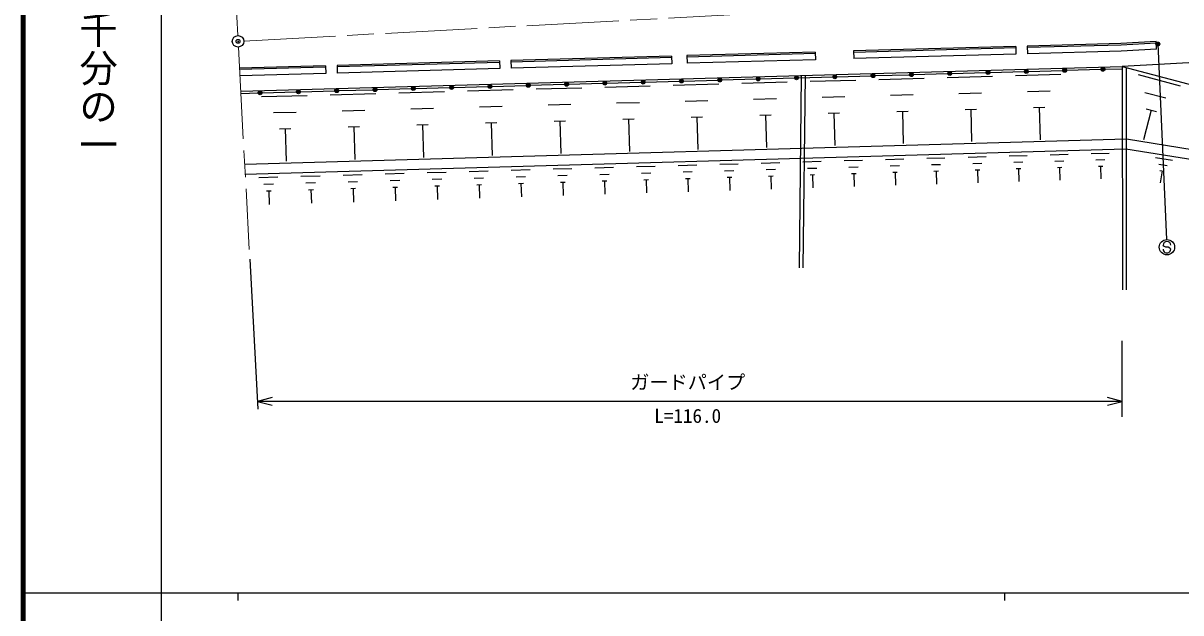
# Model space of a CAD drawing. Units: millimetres, scale not verified. Extents: x 40000 to 680000, y 20000 to 380000.
# Drawn here: x 40000 to 191024, y 202409 to 279338 of the extents above; entities that cross this region are included whole.
import ezdxf
from ezdxf.enums import TextEntityAlignment as Align

# ---------------------------------------------------------------- set-up
doc = ezdxf.new("R2010")
doc.units = ezdxf.units.MM
doc.header["$LTSCALE"] = 1000
doc.header["$PDMODE"] = 32
doc.header["$PDSIZE"] = 500
doc.linetypes.add('CHAIN', pattern=[18.5, 12, -1.5, 3.5, -1.5])
for name, color, linetype, lineweight in [('S-BGD', 7, 'Continuous', 25), ('S-BMK', 2, 'CHAIN', 13), ('S-BMK-SRVR', 3, 'Continuous', 25), ('S-STR-STRC', 7, 'Continuous', 25), ('S-TTL', 2, 'Continuous', 140), ('S-TTL-BAND', 7, 'Continuous', 25)]:
    doc.layers.add(name, color=color, linetype=linetype, lineweight=lineweight)
doc.layers.add('S-OTRS', color=6, linetype='Continuous')
doc.styles.add('@ＭＳ ゴシック', font='')
doc.styles.add('ＭＳ ゴシック', font='')
doc.styles.get('@ＭＳ ゴシック').set_extended_font_data('@MS Gothic')
doc.styles.get('ＭＳ ゴシック').set_extended_font_data('MS Gothic')

msp = doc.modelspace()

# ---------------------------------------------------------------- linework, layer by layer
at = {"layer": 'S-BGD'}
for p, q in [((183216, 276687), (170982, 276345)), ((183224, 276487), (170987, 276145)), ((187787, 276934), (183216, 276687)), ((187798, 276735), (183224, 276487)), ((187841, 275936), (187787, 276934)), ((124574, 275047), (103636, 274461)), ((124574, 275047), (124602, 274047)), ((143339, 275572), (126573, 275103)), ((126573, 275103), (126601, 274103)), ((143345, 275372), (126579, 274903)), ((143339, 275572), (143367, 274572)), ((169482, 276303), (148337, 275712)), ((148337, 275712), (148365, 274712)), ((169488, 276103), (148343, 275512)), ((169510, 275303), (148365, 274712)), ((169482, 276303), (169510, 275303)), ((170982, 276345), (171010, 275345)), ((183256, 275688), (171010, 275345)), ((187841, 275936), (183256, 275688)), ((208341, 275042), (183378, 273691)), ((79455, 273785), (68221, 273471)), ((79460, 273585), (68232, 273271)), ((68383, 270475), (183378, 273691)), ((79455, 273785), (79483, 272785)), ((102137, 274419), (80954, 273827)), ((80954, 273827), (80982, 272827)), ((102143, 274219), (80960, 273627)), ((102165, 273420), (80982, 272827)), ((102137, 274419), (102165, 273420)), ((103636, 274461), (103664, 273462)), ((124580, 274847), (103642, 274261)), ((124602, 274047), (103664, 273462)), ((143367, 274572), (126601, 274103)), ((181113, 273328), (183378, 273391)), ((183378, 273691), (183410, 244530)), ((183878, 273559), (183910, 244530)), ((79483, 272785), (68249, 272471)), ((126135, 271790), (130633, 271916)), ((131133, 271930), (135631, 272056)), ((136131, 272070), (140629, 272196)), ((141129, 272210), (145627, 272335)), ((141510, 272520), (141229, 247425)), ((142010, 272534), (141729, 247419)), ((142685, 271753), (148613, 271919)), ((146127, 272349), (150625, 272475)), ((151125, 272489), (155623, 272615)), ((151614, 272003), (157538, 272168)), ((156123, 272629), (160621, 272755)), ((160539, 272252), (166459, 272418)), ((161121, 272769), (165619, 272895)), ((166119, 272909), (170617, 273034)), ((169460, 272502), (175375, 272667)), ((171117, 273048), (175615, 273174)), ((176115, 273188), (180613, 273314)), ((185473, 272618), (190927, 271172)), ((71156, 270253), (75654, 270378)), ((76154, 270392), (80653, 270518)), ((81152, 270532), (85651, 270658)), ((86150, 270672), (90649, 270798)), ((89014, 270252), (94969, 270418)), ((91148, 270812), (95647, 270938)), ((96146, 270952), (100645, 271077)), ((97971, 270502), (103921, 270669)), ((101145, 271091), (105643, 271217)), ((106143, 271231), (110641, 271357)), ((106922, 270753), (112869, 270919)), ((111141, 271371), (115639, 271497)), ((115870, 271003), (121811, 271169)), ((116139, 271511), (120637, 271637)), ((121137, 271651), (125635, 271776)), ((124812, 271253), (130750, 271419)), ((133751, 271503), (139684, 271669)), ((170998, 270431), (173955, 270513)), ((68392, 270175), (70656, 270239)), ((71088, 269751), (77053, 269917)), ((80054, 270001), (86013, 270168)), ((117414, 268922), (120385, 269006)), ((126356, 269174), (129325, 269257)), ((135293, 269426), (138260, 269509)), ((144226, 269677), (147190, 269760)), ((153154, 269928), (156116, 270011)), ((162078, 270180), (165038, 270262)), ((186320, 270309), (189047, 269586)), ((72639, 267662), (75621, 267746)), ((81603, 267914), (84583, 267998)), ((90563, 268167), (93540, 268250)), ((99518, 268419), (102493, 268502)), ((108468, 268671), (111441, 268754)), ((136094, 267328), (137577, 267369)), ((136836, 267348), (136954, 263111)), ((145026, 267581), (146508, 267622)), ((145767, 267601), (145886, 263367)), ((153954, 267833), (155435, 267875)), ((154695, 267854), (154813, 263623)), ((162877, 268086), (164357, 268128)), ((163617, 268107), (163735, 263879)), ((171796, 268339), (173275, 268380)), ((172535, 268360), (172654, 264134)), ((187167, 267999), (186134, 264103)), ((186485, 268180), (187849, 267818)), ((82408, 265807), (83897, 265849)), ((83152, 265828), (83272, 261571)), ((91366, 266061), (92855, 266102)), ((92111, 266081), (92230, 261828)), ((100321, 266314), (101809, 266356)), ((101065, 266335), (101184, 262085)), ((109271, 266568), (110758, 266609)), ((110014, 266589), (110133, 262341)), ((118216, 266821), (119702, 266863)), ((118959, 266842), (119078, 262598)), ((127158, 267074), (128642, 267116)), ((127900, 267095), (128018, 262854)), ((73444, 265553), (74935, 265595)), ((74190, 265574), (74309, 261314)), ((141704, 261246), (144102, 261315)), ((147105, 261401), (149494, 261469)), ((152497, 261556), (154879, 261624)), ((157882, 261710), (160255, 261778)), ((163258, 261864), (165622, 261932)), ((168625, 262018), (170982, 262086)), ((173985, 262172), (176333, 262239)), ((174596, 261350), (175770, 261384)), ((179336, 262325), (181676, 262392)), ((179945, 261506), (181115, 261540)), ((187730, 261819), (189934, 261461)), ((92721, 259841), (95194, 259912)), ((98197, 259998), (100662, 260069)), ((103665, 260155), (106121, 260225)), ((109124, 260312), (111572, 260382)), ((114575, 260468), (117015, 260538)), ((120017, 260624), (122449, 260694)), ((120650, 259773), (121866, 259808)), ((125452, 260780), (127874, 260849)), ((126082, 259932), (127294, 259967)), ((130877, 260935), (133292, 261005)), ((131506, 260090), (132713, 260125)), ((136295, 261091), (138701, 261160)), ((136921, 260249), (138124, 260283)), ((142328, 260407), (143527, 260441)), ((147727, 260565), (148921, 260599)), ((153117, 260722), (154308, 260756)), ((153439, 259880), (154034, 259897)), ((153737, 259889), (153786, 258188)), ((158499, 260879), (159686, 260913)), ((158820, 260040), (159413, 260057)), ((159117, 260049), (159165, 258354)), ((163873, 261037), (165055, 261070)), ((164193, 260200), (164784, 260217)), ((164488, 260209), (164537, 258520)), ((169239, 261193), (170417, 261227)), ((169557, 260360), (170146, 260377)), ((169852, 260369), (169900, 258685)), ((174914, 260520), (175501, 260537)), ((175207, 260528), (175255, 258851)), ((180262, 260679), (180847, 260696)), ((180554, 260687), (180602, 259016)), ((188153, 260942), (189255, 260763)), ((188301, 260110), (188852, 260021)), ((188577, 260066), (188321, 258491)), ((70733, 259210), (73240, 259282)), ((71385, 258333), (72639, 258369)), ((76243, 259368), (78741, 259440)), ((76893, 258494), (78142, 258530)), ((81744, 259526), (84234, 259598)), ((82392, 258655), (83637, 258690)), ((87237, 259684), (89718, 259755)), ((87883, 258815), (89123, 258851)), ((93365, 258976), (94601, 259011)), ((98839, 259136), (100071, 259171)), ((99172, 258264), (99788, 258282)), ((99480, 258273), (99531, 256513)), ((104304, 259295), (105532, 259331)), ((104636, 258427), (105250, 258444)), ((104943, 258436), (104994, 256681)), ((109761, 259455), (110985, 259490)), ((110092, 258589), (110704, 258607)), ((110398, 258598), (110448, 256850)), ((115210, 259614), (116430, 259649)), ((115540, 258752), (116150, 258769)), ((115845, 258760), (115895, 257018)), ((120979, 258914), (121587, 258931)), ((121283, 258922), (121333, 257186)), ((126410, 259075), (127015, 259093)), ((126713, 259084), (126762, 257353)), ((131832, 259237), (132436, 259254)), ((132134, 259245), (132184, 257521)), ((137246, 259398), (137848, 259415)), ((137547, 259407), (137597, 257688)), ((142652, 259559), (143252, 259576)), ((142952, 259568), (143001, 257855)), ((148050, 259720), (148647, 259737)), ((148349, 259728), (148397, 258021)), ((71724, 257447), (72351, 257465)), ((72038, 257456), (72089, 255665)), ((77231, 257611), (77855, 257629)), ((77543, 257620), (77594, 255835)), ((82729, 257774), (83351, 257792)), ((83040, 257783), (83091, 256005)), ((88218, 257938), (88839, 257956)), ((88528, 257947), (88579, 256174)), ((93699, 258101), (94318, 258119)), ((94008, 258110), (94059, 256344))]:
    msp.add_line(p, q, dxfattribs=at)
for points in [[(183378, 273691), (192779, 271198), (200707, 268666), (210259, 262747), (230355, 248873)], [(68898, 260958), (183937, 264258), (194353, 262567), (201683, 258705), (226338, 243383)], [(68935, 259659), (183851, 262955), (193935, 261318), (201036, 257577), (225651, 242279)]]:
    msp.add_lwpolyline(points, dxfattribs=at)
for centre, radius in [((175865, 273181), 250), ((175865, 273181), 200), ((180863, 273321), 250), ((180863, 273321), 200), ((180863, 273321), 150), ((180863, 273321), 100), ((120887, 271644), 250), ((120887, 271644), 200), ((125885, 271783), 250), ((125885, 271783), 200), ((125885, 271783), 150), ((125885, 271783), 100), ((130883, 271923), 250), ((130883, 271923), 200), ((130883, 271923), 150), ((130883, 271923), 100), ((135881, 272063), 250), ((135881, 272063), 200), ((135881, 272063), 150), ((135881, 272063), 100), ((140879, 272203), 250), ((140879, 272203), 200), ((140879, 272203), 150), ((140879, 272203), 100), ((145877, 272342), 250), ((145877, 272342), 200), ((145877, 272342), 150), ((145877, 272342), 100), ((150875, 272482), 250), ((150875, 272482), 200), ((150875, 272482), 150), ((150875, 272482), 100), ((155873, 272622), 250), ((155873, 272622), 200), ((155873, 272622), 150), ((155873, 272622), 100), ((160871, 272762), 250), ((160871, 272762), 200), ((160871, 272762), 150), ((160871, 272762), 100), ((165869, 272902), 250), ((165869, 272902), 200), ((165869, 272902), 150), ((165869, 272902), 100), ((170867, 273041), 250), ((170867, 273041), 200), ((170867, 273041), 150), ((170867, 273041), 100), ((175865, 273181), 150), ((175865, 273181), 100), ((70906, 270246), 250), ((70906, 270246), 200), ((70906, 270246), 150), ((70906, 270246), 100), ((75904, 270385), 250), ((75904, 270385), 200), ((75904, 270385), 150), ((75904, 270385), 100), ((80902, 270525), 250), ((80902, 270525), 200), ((80902, 270525), 150), ((80902, 270525), 100), ((85900, 270665), 250), ((85900, 270665), 200), ((85900, 270665), 150), ((85900, 270665), 100), ((90899, 270805), 250), ((90899, 270805), 200), ((90899, 270805), 150), ((90899, 270805), 100), ((95897, 270945), 250), ((95897, 270945), 200), ((95897, 270945), 150), ((95897, 270945), 100), ((100895, 271084), 250), ((100895, 271084), 200), ((100895, 271084), 150), ((100895, 271084), 100), ((105893, 271224), 250), ((105893, 271224), 200), ((105893, 271224), 150), ((105893, 271224), 100), ((110891, 271364), 250), ((110891, 271364), 200), ((110891, 271364), 150), ((110891, 271364), 100), ((115889, 271504), 250), ((115889, 271504), 200), ((115889, 271504), 150), ((115889, 271504), 100), ((120887, 271644), 150), ((120887, 271644), 100)]:
    msp.add_circle(centre, radius, dxfattribs=at)
at = {"layer": 'S-BMK'}
for p, q in [((67992, 277715), (65872, 316907)), ((68781, 277006), (167137, 282327)), ((68073, 276217), (69501, 249822))]:
    msp.add_line(p, q, dxfattribs=at)
at = {"layer": 'S-BMK-SRVR'}
msp.add_circle((68032, 276966), 750, dxfattribs=at)
msp.add_point((68032, 276966), dxfattribs=at)
at = {"layer": 'S-OTRS'}
msp.add_point((68032, 276966), dxfattribs=at)
at = {"layer": 'S-STR-STRC'}
for p, q in [((188016, 276620), (189167, 251110)), ((188812, 250247), (188713, 250365)), ((189057, 250107), (188812, 250247)), ((189358, 250105), (189057, 250107)), ((189603, 249993), (189358, 250105)), ((189709, 249857), (189603, 249993)), ((69570, 248532), (70628, 228989)), ((183378, 228000), (183378, 237875)), ((72505, 230518), (70573, 230000)), ((183378, 230000), (70573, 230000)), ((70573, 230000), (72505, 229482)), ((183378, 230000), (181446, 230518)), ((181446, 229482), (183378, 230000))]:
    msp.add_line(p, q, dxfattribs=at)
for centre, radius in [((188016, 276620), 150), ((188016, 276620), 120), ((188016, 276620), 90), ((188016, 276620), 60), ((188016, 276620), 30), ((188016, 276620), 20), ((189212, 250111), 1000)]:
    msp.add_circle(centre, radius, dxfattribs=at)
for centre, start, end in [((189213, 250361), 359.55488, 179.55488), ((189209, 249861), 179.55488, 359.55488)]:
    msp.add_arc(centre, 500, start, end, dxfattribs=at)
msp.add_point((188016, 276620), dxfattribs=at)
at = {"layer": 'S-TTL'}
msp.add_line((40000, 380000), (40000, 20000), dxfattribs=at)
at = {"layer": 'S-TTL-BAND'}
for p, q in [((58000, 370000), (58000, 20000)), ((40000, 205000), (579000, 205000)), ((68000, 205000), (68000, 204000)), ((168000, 205000), (168000, 204000))]:
    msp.add_line(p, q, dxfattribs=at)

# ---------------------------------------------------------------- texts
at = {"layer": 'S-STR-STRC', "style": 'ＭＳ ゴシック'}
msp.add_text('ガードパイプ', height=1833, dxfattribs=at).set_placement((126689, 231027), align=Align.BOTTOM_CENTER)
at = {"layer": 'S-STR-STRC', "style": '@ＭＳ ゴシック'}
msp.add_text('L=116.0', height=1833, dxfattribs=at).set_placement((126689, 229027), align=Align.TOP_CENTER)
at = {"layer": 'S-TTL-BAND', "style": '@ＭＳ ゴシック'}
msp.add_text('縮尺千分の一', height=3666, rotation=270, dxfattribs=at).set_placement((49777, 261030), align=Align.MIDDLE_RIGHT)

doc.saveas('drawing.dxf')
